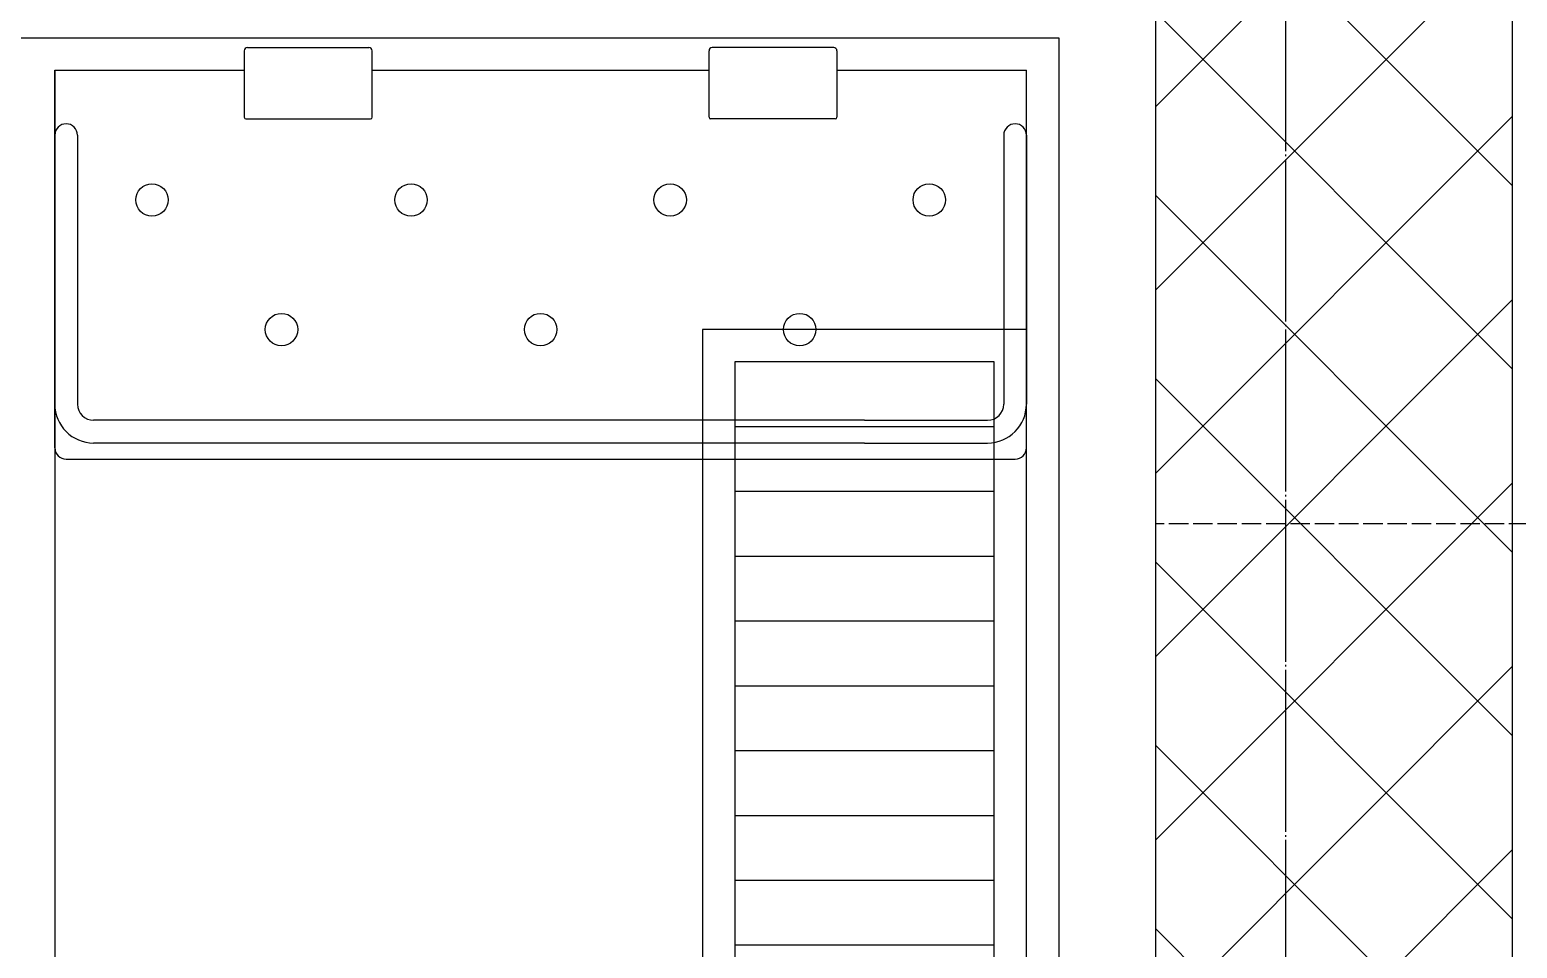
# Model space of a CAD drawing. Header units: millimetres. Extents: x 18456 to 179493, y -203649 to 469211.
# Drawn here: x 128443.6 to 128902.8, y 351231.5 to 351514.9 of the extents above; entities that cross this region are included whole.
import ezdxf

# ---------------------------------------------------------------- set-up
doc = ezdxf.new("R2010")
doc.units = ezdxf.units.MM
doc.linetypes.add('X-평면도(기본형)$0$CEN', pattern=[52.5, 50, -1, 0.5, -1])
doc.linetypes.add('X-평면도(기본형)$0$HID2', pattern=[7.5, 6, -1.5])
for name, color, linetype, true_color in [('X-평면도(기본형)$0$40HAT', 9, 'Continuous', 0x808080), ('X-평면도(기본형)$0$CEN', 1, 'X-평면도(기본형)$0$CEN', 0xff0000), ('X-평면도(기본형)$0$FIN', 9, 'Continuous', 0x808080), ('X-평면도(기본형)$0$FUR', 6, 'Continuous', 0xff00ff), ('X-평면도(기본형)$0$TIL', 5, 'Continuous', 0x0000ff), ('X-평면도(기본형)$0$UIS', 7, 'X-평면도(기본형)$0$HID2', 0x000000), ('X-평면도(기본형)$0$W2', 3, 'Continuous', 0x00ff00)]:
    doc.layers.add(name, color=color, linetype=linetype, true_color=true_color)

# ---------------------------------------------------------------- blocks, each defined once
blk = doc.blocks.new('X-평면도(기본형)$0$코너  선반')
at = {"layer": 'X-평면도(기본형)$0$FUR'}
for p, q in [((506928.8, 180421.77), (506966.3, 180421.77)), ((506928.8, 180421.77), (506966.3, 180421.77)), ((507109.8, 180421.77), (507072.3, 180421.77)), ((507109.8, 180421.77), (507072.3, 180421.77)), ((506927.8, 180420.77), (506927.8, 180400.27)), ((506967.3, 180400.27), (506967.3, 180420.77)), ((507071.3, 180400.27), (507071.3, 180420.77)), ((507110.8, 180420.77), (507110.8, 180400.27)), ((506869.3, 180298.27), (506869.3, 180414.77)), ((506869.3, 180414.77), (506927.8, 180414.77)), ((506967.3, 180414.77), (507071.3, 180414.77)), ((507110.8, 180414.77), (507169.3, 180414.77)), ((507169.3, 180298.27), (507169.3, 180414.77)), ((506928.3, 180399.77), (506966.8, 180399.77)), ((507110.3, 180399.77), (507071.8, 180399.77)), ((506872.8, 180294.77), (507165.8, 180294.77))]:
    blk.add_line(p, q, dxfattribs=at)
at = {"layer": 'X-평면도(기본형)$0$FUR', "color": 8, "true_color": 0x808080}
for p, q in [((506869.3, 180394.77), (506869.3, 180311.77)), ((506876.3, 180394.77), (506876.3, 180311.77)), ((507162.3, 180394.77), (507162.3, 180311.77)), ((507169.3, 180394.77), (507169.3, 180311.77)), ((507119.3, 180306.77), (506881.3, 180306.77)), ((507119.3, 180306.77), (507157.3, 180306.77)), ((507119.3, 180299.77), (506881.3, 180299.77)), ((507119.3, 180299.77), (507157.3, 180299.77))]:
    blk.add_line(p, q, dxfattribs=at)
for centre in [(506899.3, 180374.77), (506979.3, 180374.77), (507059.3, 180374.77), (507139.3, 180374.77), (506939.3, 180334.77), (507019.3, 180334.77), (507099.3, 180334.77)]:
    blk.add_circle(centre, 5, dxfattribs=at)
at = {"layer": 'X-평면도(기본형)$0$FUR'}
for centre, radius, start, end in [((506928.8, 180420.77), 1, 90, 180), ((506966.3, 180420.77), 1, 0, 90), ((507072.3, 180420.77), 1, 90, 180), ((507109.8, 180420.77), 1, 0, 90), ((506928.3, 180400.27), 0.5, 180, 270), ((506966.8, 180400.27), 0.5, 270, 0), ((507071.8, 180400.27), 0.5, 180, 270), ((507110.3, 180400.27), 0.5, 270, 0), ((506872.8, 180298.27), 3.5, 180, 270), ((507165.8, 180298.27), 3.5, 270, 0)]:
    blk.add_arc(centre, radius, start, end, dxfattribs=at)
at = {"layer": 'X-평면도(기본형)$0$FUR', "color": 8, "true_color": 0x808080}
for centre, radius, start, end in [((506872.8, 180394.77), 3.5, 0, 180), ((507165.8, 180394.77), 3.5, 0, 180), ((506881.3, 180311.77), 12, 180, 270), ((506881.3, 180311.77), 5, 180, 270), ((507157.3, 180311.77), 5, 270, 0), ((507157.3, 180311.77), 12, 270, 0)]:
    blk.add_arc(centre, radius, start, end, dxfattribs=at)
blk = doc.blocks.new('X-평면도(기본형)$0$T1')
at = {"layer": 'X-평면도(기본형)$0$FUR', "color": 8, "true_color": 0x808080}
for p, q in [((10, 670), (90, 670)), ((10, 650), (90, 650)), ((10, 630), (90, 630)), ((10, 610), (90, 610)), ((10, 590), (90, 590)), ((10, 570), (90, 570)), ((10, 550), (90, 550)), ((10, 530), (90, 530)), ((10, 510), (90, 510))]:
    blk.add_line(p, q, dxfattribs=at)
at = {"layer": 'X-평면도(기본형)$0$FUR'}
for points in [[(100, 270.92), (100, 0), (0, 0), (0, 700), (100, 700), (100, 487.43)], [(10, 461.78), (10, 690), (90, 690), (90, 487.47)]]:
    blk.add_lwpolyline(points, dxfattribs=at)

msp = doc.modelspace()

# ---------------------------------------------------------------- hatches: boundary and pattern name
at = {"layer": 'X-평면도(기본형)$0$40HAT'}
h = msp.add_hatch(dxfattribs=at)
h.set_pattern_fill('H3', color=256, scale=40, style=0, pattern_type=2)
h.set_pattern_definition([(315, (-174175.336, 75338.112), (28.2842712, 28.2842712), []), (45, (-174175.336, 75338.112), (-28.2842712, 28.2842712), [])])
h.paths.add_polyline_path([(127461.28, 351542.39), (127461.28, 351632.39), (128791.28, 351632.39), (128791.28, 351682.39), (128901.28, 351682.39), (128901.28, 349452.39), (128221.28, 349452.39), (128221.28, 349572.39), (127561.28, 349572.39), (127561.28, 349662.39), (128791.28, 349662.39), (128791.28, 351542.39), (127461.28, 351542.39)], flags=0)

# ---------------------------------------------------------------- linework, layer by layer
at = {"layer": 'X-평면도(기본형)$0$CEN'}
msp.add_line((128831.28, 355097.39), (128831.28, 349342.39), dxfattribs=at)
at = {"layer": 'X-평면도(기본형)$0$FIN'}
for p, q in [((125941.28, 351512.39), (128761.28, 351512.39)), ((128761.28, 351512.39), (128761.28, 349692.39))]:
    msp.add_line(p, q, dxfattribs=at)
at = {"layer": 'X-평면도(기본형)$0$TIL'}
msp.add_line((128451.28, 351502.39), (128451.28, 350642.39), dxfattribs=at)
at = {"layer": 'X-평면도(기본형)$0$UIS'}
msp.add_lwpolyline([(131621.28, 351362.39), (128791.28, 351362.39)], dxfattribs=at)
at = {"layer": 'X-평면도(기본형)$0$W2'}
for p, q in [((128901.28, 351682.39), (128901.28, 349452.39)), ((128791.28, 349662.39), (128791.28, 351542.39))]:
    msp.add_line(p, q, dxfattribs=at)

# ---------------------------------------------------------------- block references
at = {"layer": 'X-평면도(기본형)$0$FUR'}
msp.add_blockref('X-평면도(기본형)$0$코너  선반', (-378418.02, 171087.61), dxfattribs=at)
at = {"layer": 'X-평면도(기본형)$0$FUR', "xscale": -1}
msp.add_blockref('X-평면도(기본형)$0$T1', (128751.28, 350722.39), dxfattribs=at)

doc.saveas('drawing.dxf')
